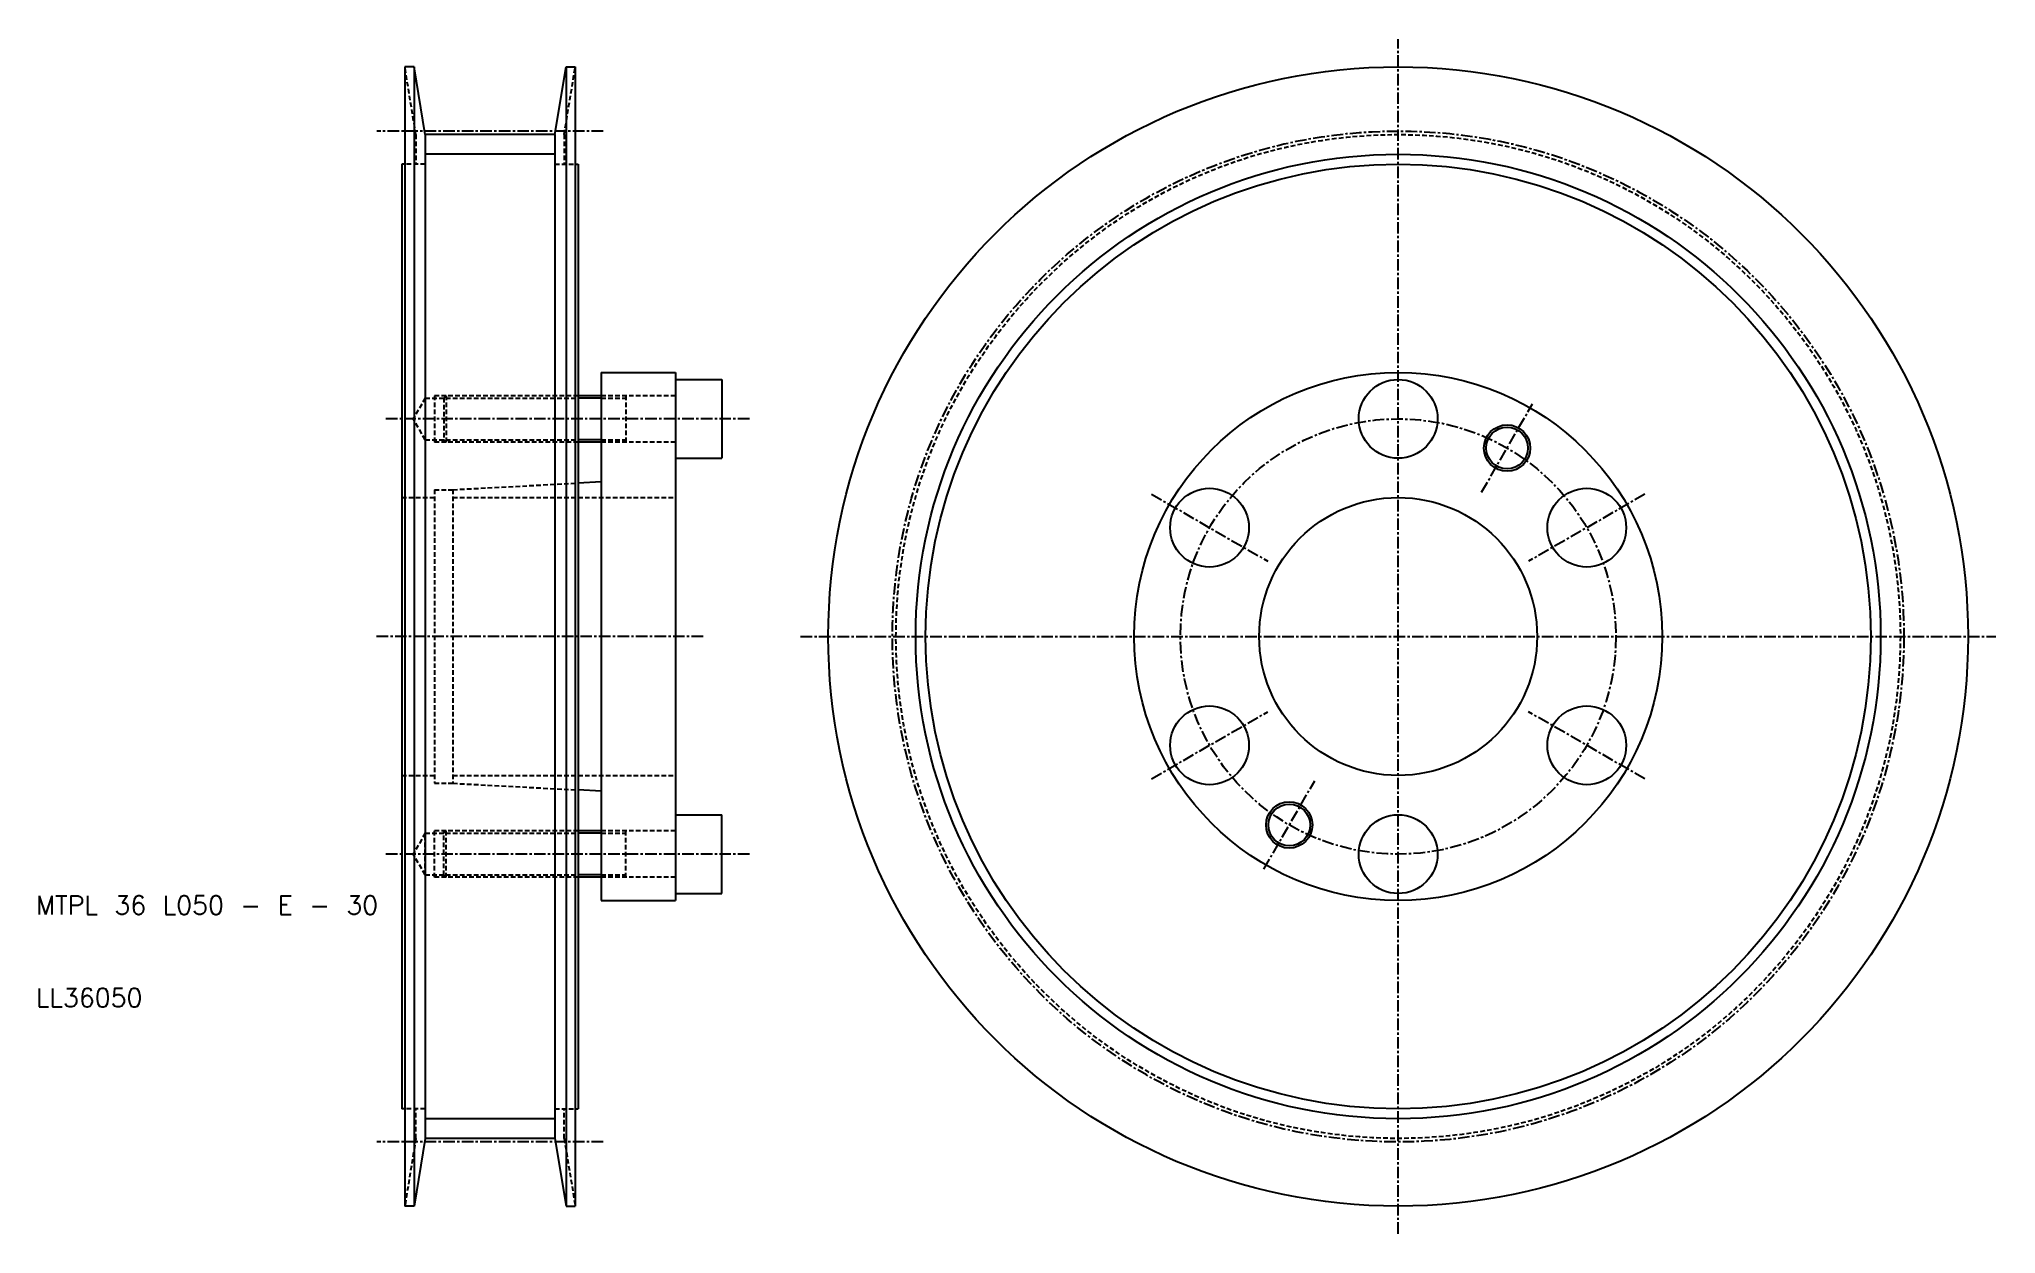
# Model space of a CAD drawing. Extents: x 10 to 221, y -14 to 114.
import ezdxf

# ---------------------------------------------------------------- set-up
doc = ezdxf.new("R2010")
doc.units = 0
doc.linetypes.add('CENTER', pattern=[2, 1.25, -0.25, 0.25, -0.25])
doc.linetypes.add('DASHED', pattern=[0.75, 0.5, -0.25])
doc.layers.get('0').update_dxf_attribs({"linetype": 'CONTINUOUS'})
doc.layers.add('CENTER', color=1, linetype='CENTER')
doc.styles.get("Standard").update_dxf_attribs({"font": 'txt.shx'})

msp = doc.modelspace()

# ---------------------------------------------------------------- linework, layer by layer
at = {"color": 3, "linetype": 'DASHED'}
for p, q in [((51, 104.195), (49.8, 111.5)), ((67, 104.195), (68.2, 111.5)), ((51, 104.195), (51, 101)), ((67, 104.195), (67, 101)), ((52, 101), (49.8, 101)), ((66, 101), (68.2, 101)), ((52, 75.75), (50.700962, 73.5)), ((52, 75.75), (68.5, 75.75)), ((52, 75.75), (52, 71.25)), ((68.5, 76), (53, 76)), ((53, 76), (53, 71)), ((54.25, 76), (54, 75.75)), ((54, 75.75), (54, 71)), ((54.25, 76), (54.25, 71)), ((79, 76), (71, 76)), ((71, 75.75), (73.666667, 75.75)), ((73.666667, 76), (73.666667, 71)), ((52, 71.25), (50.700962, 73.5)), ((52, 71.25), (68.5, 71.25)), ((68.5, 71), (53, 71)), ((54.25, 71), (54, 71.25)), ((71, 71.25), (73.666667, 71.25)), ((79, 71), (71, 71)), ((53, 65.85), (53, 34.15)), ((53, 65.85), (55, 65.85)), ((55, 65.85), (68.5, 66.567187)), ((55, 65.85), (55, 34.15)), ((49.5, 65), (53, 65)), ((55, 65), (79, 65)), ((49.5, 35), (53, 35)), ((53, 34.15), (55, 34.15)), ((55, 35), (79, 35)), ((55, 34.15), (68.5, 33.432812)), ((52, 28.75), (50.700962, 26.5)), ((52, 28.75), (68.5, 28.75)), ((52, 24.25), (52, 28.75)), ((68.5, 29), (53, 29)), ((53, 24), (53, 29)), ((54.25, 29), (54, 28.75)), ((54, 24.25), (54, 29)), ((54.25, 24), (54.25, 29)), ((79, 29), (71, 29)), ((71, 28.75), (73.666667, 28.75)), ((73.666667, 24), (73.666667, 29)), ((52, 24.25), (50.700962, 26.5)), ((52, 24.25), (68.5, 24.25)), ((68.5, 24), (53, 24)), ((54.25, 24), (54, 24.25)), ((71, 24.25), (73.666667, 24.25)), ((79, 24), (71, 24)), ((52, -1), (49.8, -1)), ((51, -4.195), (51, -1)), ((66, -1), (68.2, -1)), ((67, -4.195), (67, -1)), ((51, -4.195), (49.8, -11.5)), ((67, -4.195), (68.2, -11.5))]:
    msp.add_line(p, q, dxfattribs=at)
at = {"color": 7, "linetype": 'CONTINUOUS'}
for p, q in [((49.8, 111.5), (49.8, -11.5)), ((50.8, 111.5), (49.8, 111.5)), ((50.8, 111.5), (50.8, -11.5)), ((52, 104.195), (50.8, 111.5)), ((66, 104.195), (67.2, 111.5)), ((67.2, 111.5), (67.2, -11.5)), ((67.2, 111.5), (68.2, 111.5)), ((68.2, 111.5), (68.2, -11.5)), ((66, 104.195), (52, 104.195)), ((52, 104.195), (52, -4.195)), ((66, 104.195), (66, -4.195)), ((49.5, 101), (49.5, -1)), ((49.8, 101), (49.5, 101)), ((68.2, 101), (68.5, 101)), ((68.5, 101), (68.5, -1)), ((71, 78.5), (71, 21.5)), ((71, 78.5), (79, 78.5)), ((79, 78.5), (79, 21.5)), ((79, 77.75), (84, 77.75)), ((84, 77.75), (84, 69.25)), ((71, 76), (68.5, 76)), ((71, 71), (68.5, 71)), ((79, 69.25), (84, 69.25)), ((79, 69.25), (84, 69.25)), ((71, 66.7), (68.5, 66.567187)), ((71, 33.3), (68.5, 33.432812)), ((79, 30.75), (84, 30.75)), ((79, 30.75), (84, 30.75)), ((84, 22.25), (84, 30.75)), ((71, 29), (68.5, 29)), ((71, 24), (68.5, 24)), ((71, 21.5), (79, 21.5)), ((79, 22.25), (84, 22.25)), ((49.8, -1), (49.5, -1)), ((68.2, -1), (68.5, -1)), ((52, -4.195), (50.8, -11.5)), ((66, -4.195), (52, -4.195)), ((66, -4.195), (67.2, -11.5)), ((50.8, -11.5), (49.8, -11.5)), ((67.2, -11.5), (68.2, -11.5))]:
    msp.add_line(p, q, dxfattribs=at)
at = {"color": 3, "linetype": 'CONTINUOUS'}
for p, q in [((66, 102.065), (52, 102.065)), ((71, 75.75), (68.5, 75.75)), ((71, 71.25), (68.5, 71.25)), ((71, 28.75), (68.5, 28.75)), ((71, 24.25), (68.5, 24.25)), ((66, -2.065), (52, -2.065))]:
    msp.add_line(p, q, dxfattribs=at)
at = {"color": 7, "linetype": 'CONTINUOUS'}
for centre, radius in [((157, 50), 61.5), ((157, 50), 51), ((157, 50), 28.5), ((157, 50), 28.5), ((157, 73.5), 4.25), ((168.75, 70.351597), 2.25), ((136.648403, 61.75), 4.25), ((177.351597, 61.75), 4.25), ((157, 50), 15), ((136.648403, 38.25), 4.25), ((177.351597, 38.25), 4.25), ((145.25, 29.648403), 2.25), ((157, 26.5), 4.25)]:
    msp.add_circle(centre, radius, dxfattribs=at)
at = {"color": 3, "linetype": 'DASHED'}
msp.add_circle((157, 50), 54.195, dxfattribs=at)
at = {"color": 3, "linetype": 'CONTINUOUS'}
for centre, radius in [((157, 50), 52.065), ((168.75, 70.351597), 2.5), ((145.25, 29.648403), 2.5)]:
    msp.add_circle(centre, radius, dxfattribs=at)
at = {"layer": 'CENTER', "color": 1, "linetype": 'CENTER'}
for p, q in [((157, -14.5), (157, 114.5)), ((71.2, 104.575), (46.8, 104.575)), ((166, 65.588457), (171.5, 75.114737)), ((87, 73.5), (47.700962, 73.5)), ((130.369719, 65.375), (142.927087, 58.125)), ((183.630281, 65.375), (171.072913, 58.125)), ((82, 50), (46.5, 50)), ((92.5, 50), (221.5, 50)), ((130.369719, 34.625), (142.927087, 41.875)), ((183.630281, 34.625), (171.072913, 41.875)), ((142.5, 24.885263), (148, 34.411543)), ((87, 26.5), (47.700962, 26.5)), ((71.2, -4.575), (46.8, -4.575))]:
    msp.add_line(p, q, dxfattribs=at)
for radius in [54.575, 23.5]:
    msp.add_circle((157, 50), radius, dxfattribs=at)

# ---------------------------------------------------------------- texts
at = {"color": 7, "linetype": 'CONTINUOUS'}
for s, p in [('MTPL 36 L050 - E - 30', (10, 20)), ('LL36050', (10, 10))]:
    msp.add_text(s, height=2, dxfattribs=at).set_placement(p)

doc.saveas('drawing.dxf')
